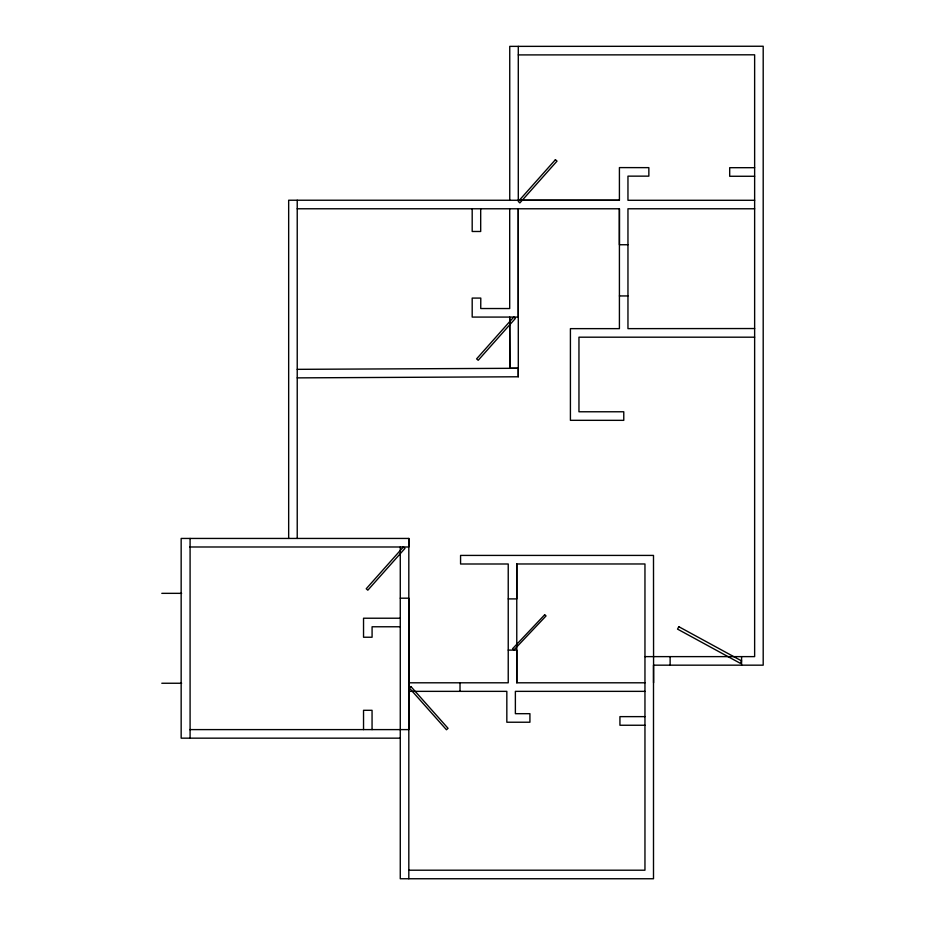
<?xml version="1.0" encoding="UTF-8"?>
<svg xmlns="http://www.w3.org/2000/svg" width="925" height="925" viewBox="0 0 925 925"><rect width="100%" height="100%" fill="white"/><g stroke="black" fill="none" stroke-linecap="round" stroke-linejoin="round"><path stroke-width="1.39" d="M460.014 691.357L460.014 682.8M644.956 682.8L516.774 682.8L516.786 650.102L508.23 650.102M297.226 208.773L619.415 208.773L619.403 244.743L627.959 244.743M297.226 369.341L518.289 368.277L518.289 376.776L297.226 377.874M518.289 54.91L754.638 54.806L754.638 656.623L644.956 656.623M754.638 167.691L729.686 167.691L729.686 176.27L754.638 176.27M754.638 200.286L627.959 200.286L627.959 176.143L648.853 176.143L648.853 167.645L619.415 167.598L619.415 200.286L288.669 200.228L288.669 538.442M754.638 208.773L627.959 208.773L627.959 328.641L754.638 328.537M619.403 295.942L627.959 295.942M754.638 337.186L578.957 337.186L578.957 411.775L623.774 411.775L623.774 420.343L570.413 420.32L570.413 328.641L619.415 328.641L619.415 208.773M518.289 368.277L509.791 368.277L509.698 317.078L509.883 368.277M189.706 546.987L408.827 546.987L408.815 538.442L181.161 538.442L181.161 738.162L400.271 738.162M516.774 682.8L516.774 563.972L644.956 563.972L644.956 870.205L408.815 870.205M161.806 593.341L181.635 593.341M400.271 598.186L408.815 598.186L408.815 729.605L189.706 729.605M508.23 598.903L516.786 598.903L516.774 563.972M400.271 618.224L363.537 618.224L363.537 637.232L372.081 637.232L372.081 626.768L400.271 626.768M408.815 682.8L508.23 682.8L508.23 563.996L460.569 563.996L460.569 555.416L653.501 555.416L653.582 682.8M161.806 683.251L181.635 683.251M408.815 691.357L506.831 691.357L506.831 722.228L529.921 722.228L529.921 713.684L515.375 713.684L515.375 691.357L644.956 691.357M644.956 716.632L619.935 716.632L619.935 725.246L644.956 725.246M619.415 200.286L518.289 200.251L518.289 46.366M741.584 656.623L741.584 665.168M670.128 656.623L670.128 665.168M518.289 376.776L518.289 208.773L518.278 317.078L472.189 317.078L472.189 298.081L480.792 298.081L480.734 308.534L509.698 308.534L509.698 208.773M509.744 200.286L509.744 46.366L763.194 46.25L763.194 665.168L653.501 665.168L653.501 878.75L400.271 878.75L400.271 546.987M480.688 208.773L480.688 231.481L472.189 231.481L472.189 208.773M408.815 538.442L408.815 878.75M372.058 729.605L372.058 710.308L363.537 710.308L363.537 729.605M297.226 200.228L297.226 538.442M190.088 538.442L190.088 738.162M678.834 626.711L677.528 629.104L740.278 663.294L741.584 660.901L678.834 626.711M555.416 159.69L518.289 201.465L519.885 202.887L557.012 161.112L555.416 159.69M513.733 317.078L476.606 358.865L478.202 360.276L515.341 318.501L513.733 317.078M403.369 546.987L366.231 588.762L367.826 590.185L404.965 548.409L403.369 546.987M544.663 614.79L512.577 648.726L513.965 649.882L546.039 615.934L544.663 614.79M410.92 686.558L409.324 687.98L446.463 729.756L448.058 728.333L410.92 686.558"/></g></svg>
